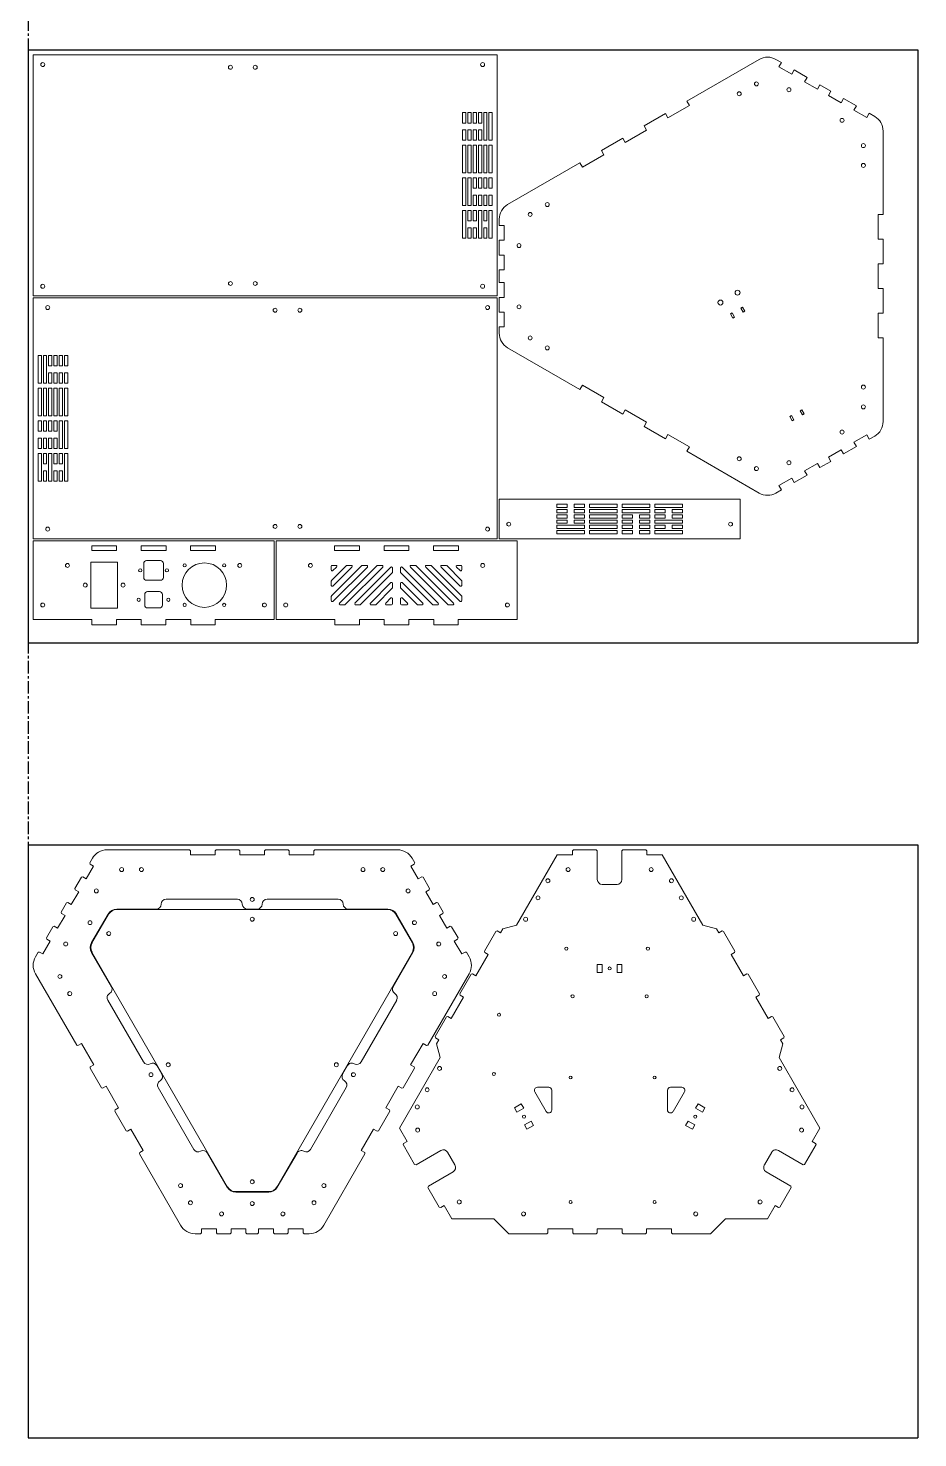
# Model space of a CAD drawing. Header units: millimetres. Extents: x -211 to 689, y -723 to 1485.
# Drawn here: x -211 to 689, y -723 to 703 of the extents above; entities that cross this region are included whole.
import ezdxf

# ---------------------------------------------------------------- set-up
doc = ezdxf.new("R2010")
doc.units = ezdxf.units.MM
doc.linetypes.add('CENTERX2', pattern=[20.32, 12.7, -2.54, 2.54, -2.54])

msp = doc.modelspace()

# ---------------------------------------------------------------- linework, layer by layer
at = {"color": 7, "linetype": 'CENTERX2'}
msp.add_line((-210.6, 1485.4), (-210.6, -528.1), dxfattribs=at)
at = {"color": 7, "linetype": 'Continuous'}
for p, q in [((-210.6, 681.2), (689.4, 681.2)), ((-210.6, 681.2), (-210.6, 81.2)), ((689.4, 681.2), (689.4, 81.2)), ((-210.6, 81.2), (689.4, 81.2)), ((-210.6, -123.1), (689.4, -123.1)), ((-210.6, -123.1), (-210.6, -723.1)), ((689.4, -123.1), (689.4, -723.1)), ((-210.6, -723.1), (689.4, -723.1))]:
    msp.add_line(p, q, dxfattribs=at)
at = {"color": 7, "linetype": 'Continuous', "lineweight": 15}
for p, q in [((263.9, 676.2), (-205.6, 676.2)), ((-205.6, 432.4), (-205.6, 676.2)), ((263.9, 432.4), (263.9, 676.2)), ((528.9, 671.6), (455.8, 629.4)), ((551.4, 668.5), (545.9, 671.6)), ((548.9, 664.1), (551.4, 668.5)), ((561.9, 656.6), (548.9, 664.1)), ((564.4, 661), (561.9, 656.6)), ((577.4, 653.5), (564.4, 661)), ((574.9, 649.1), (577.4, 653.5)), ((587.9, 641.6), (574.9, 649.1)), ((590.4, 646), (587.9, 641.6)), ((590.4, 646), (601.4, 639.6)), ((455.8, 629.4), (458.3, 625.1)), ((601.4, 639.6), (598.9, 635.3)), ((598.9, 635.3), (611.8, 627.8)), ((611.8, 627.8), (614.3, 632.1)), ((614.3, 632.1), (627.3, 624.6)), ((232.2, 617.8), (228.9, 617.8)), ((228.9, 617.8), (228.9, 607.3)), ((232.2, 607.3), (232.2, 617.8)), ((237.5, 617.8), (234.2, 617.8)), ((234.2, 617.8), (234.2, 607.3)), ((237.5, 607.3), (237.5, 617.8)), ((242.9, 617.8), (239.5, 617.8)), ((239.5, 617.8), (239.5, 607.3)), ((242.9, 607.3), (242.9, 617.8)), ((248.2, 617.8), (244.9, 617.8)), ((244.9, 617.8), (244.9, 607.3)), ((248.2, 607.3), (248.2, 617.8)), ((253.5, 617.8), (250.2, 617.8)), ((250.2, 617.8), (250.2, 589.8)), ((253.5, 589.8), (253.5, 617.8)), ((258.9, 617.8), (255.5, 617.8)), ((255.5, 617.8), (255.5, 589.8)), ((258.9, 589.8), (258.9, 617.8)), ((434.1, 616.9), (412.5, 604.4)), ((436.6, 612.6), (434.1, 616.9)), ((458.3, 625.1), (436.6, 612.6)), ((627.3, 624.6), (624.8, 620.3)), ((624.8, 620.3), (637.8, 612.8)), ((637.8, 612.8), (640.3, 617.1)), ((640.3, 617.1), (645.8, 614)), ((228.9, 607.3), (232.2, 607.3)), ((232.2, 600.3), (228.9, 600.3)), ((228.9, 600.3), (228.9, 589.8)), ((232.2, 589.8), (232.2, 600.3)), ((234.2, 607.3), (237.5, 607.3)), ((237.5, 600.3), (234.2, 600.3)), ((234.2, 600.3), (234.2, 589.8)), ((237.5, 589.8), (237.5, 600.3)), ((239.5, 607.3), (242.9, 607.3)), ((242.9, 600.3), (239.5, 600.3)), ((239.5, 600.3), (239.5, 589.8)), ((242.9, 589.8), (242.9, 600.3)), ((244.9, 607.3), (248.2, 607.3)), ((248.2, 600.3), (244.9, 600.3)), ((244.9, 600.3), (244.9, 589.8)), ((248.2, 589.8), (248.2, 600.3)), ((393.3, 587.6), (415, 600.1)), ((412.5, 604.4), (415, 600.1)), ((654.3, 599.2), (654.3, 514.8)), ((228.9, 589.8), (232.2, 589.8)), ((234.2, 589.8), (237.5, 589.8)), ((239.5, 589.8), (242.9, 589.8)), ((244.9, 589.8), (248.2, 589.8)), ((250.2, 589.8), (253.5, 589.8)), ((255.5, 589.8), (258.9, 589.8)), ((369.2, 579.4), (390.8, 591.9)), ((390.8, 591.9), (393.3, 587.6)), ((232.2, 584.8), (228.9, 584.8)), ((228.9, 584.8), (228.9, 556.8)), ((232.2, 556.8), (232.2, 584.8)), ((237.5, 584.8), (234.2, 584.8)), ((234.2, 584.8), (234.2, 556.8)), ((237.5, 556.8), (237.5, 584.8)), ((242.9, 584.8), (239.5, 584.8)), ((239.5, 584.8), (239.5, 556.8)), ((242.9, 556.8), (242.9, 584.8)), ((248.2, 584.8), (244.9, 584.8)), ((244.9, 584.8), (244.9, 556.8)), ((248.2, 556.8), (248.2, 584.8)), ((253.5, 584.8), (250.2, 584.8)), ((250.2, 584.8), (250.2, 556.8)), ((253.5, 556.8), (253.5, 584.8)), ((258.9, 584.8), (255.5, 584.8)), ((255.5, 584.8), (255.5, 556.8)), ((258.9, 556.8), (258.9, 584.8)), ((350, 562.6), (371.7, 575.1)), ((371.7, 575.1), (369.2, 579.4)), ((228.9, 556.8), (232.2, 556.8)), ((234.2, 556.8), (237.5, 556.8)), ((239.5, 556.8), (242.9, 556.8)), ((244.9, 556.8), (248.2, 556.8)), ((250.2, 556.8), (253.5, 556.8)), ((255.5, 556.8), (258.9, 556.8)), ((274.4, 524.7), (347.5, 566.9)), ((347.5, 566.9), (350, 562.6)), ((232.2, 551.8), (228.9, 551.8)), ((228.9, 551.8), (228.9, 523.8)), ((232.2, 523.8), (232.2, 551.8)), ((237.5, 551.8), (234.2, 551.8)), ((234.2, 551.8), (234.2, 523.8)), ((237.5, 523.8), (237.5, 551.8)), ((242.9, 551.8), (239.5, 551.8)), ((239.5, 551.8), (239.5, 541.3)), ((242.9, 541.3), (242.9, 551.8)), ((248.2, 551.8), (244.9, 551.8)), ((244.9, 551.8), (244.9, 541.3)), ((248.2, 541.3), (248.2, 551.8)), ((253.5, 551.8), (250.2, 551.8)), ((250.2, 551.8), (250.2, 541.3)), ((253.5, 541.3), (253.5, 551.8)), ((258.9, 551.8), (255.5, 551.8)), ((255.5, 551.8), (255.5, 541.3)), ((258.9, 541.3), (258.9, 551.8)), ((239.5, 541.3), (242.9, 541.3)), ((242.9, 534.3), (239.5, 534.3)), ((239.5, 534.3), (239.5, 523.8)), ((242.9, 523.8), (242.9, 534.3)), ((244.9, 541.3), (248.2, 541.3)), ((248.2, 534.3), (244.9, 534.3)), ((244.9, 534.3), (244.9, 523.8)), ((248.2, 523.8), (248.2, 534.3)), ((250.2, 541.3), (253.5, 541.3)), ((253.5, 534.3), (250.2, 534.3)), ((250.2, 534.3), (250.2, 523.8)), ((253.5, 523.8), (253.5, 534.3)), ((255.5, 541.3), (258.9, 541.3)), ((258.9, 534.3), (255.5, 534.3)), ((255.5, 534.3), (255.5, 523.8)), ((258.9, 523.8), (258.9, 534.3)), ((228.9, 523.8), (232.2, 523.8)), ((232.2, 518.8), (228.9, 518.8)), ((228.9, 518.8), (228.9, 490.8)), ((232.2, 490.8), (232.2, 518.8)), ((234.2, 523.8), (237.5, 523.8)), ((237.5, 518.8), (234.2, 518.8)), ((234.2, 518.8), (234.2, 508.3)), ((237.5, 508.3), (237.5, 518.8)), ((239.5, 523.8), (242.9, 523.8)), ((242.9, 518.8), (239.5, 518.8)), ((239.5, 518.8), (239.5, 508.3)), ((242.9, 508.3), (242.9, 518.8)), ((244.9, 523.8), (248.2, 523.8)), ((248.2, 518.8), (244.9, 518.8)), ((244.9, 518.8), (244.9, 490.8)), ((248.2, 490.8), (248.2, 518.8)), ((250.2, 523.8), (253.5, 523.8)), ((253.5, 518.8), (250.2, 518.8)), ((250.2, 518.8), (250.2, 508.3)), ((253.5, 508.3), (253.5, 518.8)), ((255.5, 523.8), (258.9, 523.8)), ((258.9, 518.8), (255.5, 518.8)), ((255.5, 518.8), (255.5, 490.8)), ((258.9, 490.8), (258.9, 518.8)), ((654.3, 514.8), (649.3, 514.8)), ((649.3, 514.8), (649.3, 489.8)), ((234.2, 508.3), (237.5, 508.3)), ((237.5, 501.3), (234.2, 501.3)), ((234.2, 501.3), (234.2, 490.8)), ((237.5, 490.8), (237.5, 501.3)), ((239.5, 508.3), (242.9, 508.3)), ((242.9, 501.3), (239.5, 501.3)), ((239.5, 501.3), (239.5, 490.8)), ((242.9, 490.8), (242.9, 501.3)), ((250.2, 508.3), (253.5, 508.3)), ((253.5, 501.3), (250.2, 501.3)), ((250.2, 501.3), (250.2, 490.8)), ((253.5, 490.8), (253.5, 501.3)), ((265.9, 503.6), (265.9, 510)), ((270.9, 503.6), (265.9, 503.6)), ((270.9, 488.6), (270.9, 503.6)), ((228.9, 490.8), (232.2, 490.8)), ((234.2, 490.8), (237.5, 490.8)), ((239.5, 490.8), (242.9, 490.8)), ((244.9, 490.8), (248.2, 490.8)), ((250.2, 490.8), (253.5, 490.8)), ((255.5, 490.8), (258.9, 490.8)), ((265.9, 488.6), (270.9, 488.6)), ((265.9, 473.6), (265.9, 488.6)), ((649.3, 489.8), (654.3, 489.8)), ((654.3, 489.8), (654.3, 464.8)), ((270.9, 473.6), (265.9, 473.6)), ((270.9, 458.6), (270.9, 473.6)), ((265.9, 445.9), (265.9, 458.6)), ((265.9, 458.6), (270.9, 458.6)), ((654.3, 464.8), (649.3, 464.8)), ((649.3, 464.8), (649.3, 439.8)), ((265.9, 445.9), (270.9, 445.9)), ((270.9, 445.9), (270.9, 430.9)), ((263.9, 432.4), (-205.6, 432.4)), ((-205.6, 186.6), (-205.6, 430.4)), ((-205.6, 430.4), (263.9, 430.4)), ((263.9, 430.4), (263.9, 186.6)), ((265.9, 430.9), (265.9, 415.9)), ((270.9, 430.9), (265.9, 430.9)), ((654.3, 439.8), (649.3, 439.8)), ((654.3, 414.8), (654.3, 439.8)), ((265.9, 415.9), (270.9, 415.9)), ((270.9, 415.9), (270.9, 400.9)), ((501.5, 415.1), (499.8, 414.1)), ((499.8, 414.1), (502.3, 409.8)), ((504, 410.8), (501.5, 415.1)), ((511.9, 421.1), (510.2, 420.1)), ((510.2, 420.1), (512.7, 415.8)), ((514.4, 416.8), (511.9, 421.1)), ((512.7, 415.8), (514.4, 416.8)), ((649.3, 414.8), (654.3, 414.8)), ((649.3, 389.8), (649.3, 414.8)), ((270.9, 400.9), (265.9, 400.9)), ((265.9, 400.9), (265.9, 394.6)), ((502.3, 409.8), (504, 410.8)), ((654.3, 389.8), (649.3, 389.8)), ((654.3, 305.3), (654.3, 389.8)), ((-200.6, 372), (-200.6, 344)), ((-197.3, 372), (-200.6, 372)), ((-197.3, 344), (-197.3, 372)), ((-195.3, 372), (-195.3, 344)), ((-192, 372), (-195.3, 372)), ((-192, 344), (-192, 372)), ((-190, 372), (-190, 361.5)), ((-186.6, 372), (-190, 372)), ((-186.6, 361.5), (-186.6, 372)), ((-184.6, 372), (-184.6, 361.5)), ((-181.3, 372), (-184.6, 372)), ((-181.3, 361.5), (-181.3, 372)), ((-179.3, 372), (-179.3, 361.5)), ((-176, 372), (-179.3, 372)), ((-176, 361.5), (-176, 372)), ((-170.6, 372), (-174, 372)), ((-174, 372), (-174, 361.5)), ((-170.6, 361.5), (-170.6, 372)), ((274.4, 379.9), (347.5, 337.6)), ((-190, 361.5), (-186.6, 361.5)), ((-184.6, 361.5), (-181.3, 361.5)), ((-179.3, 361.5), (-176, 361.5)), ((-174, 361.5), (-170.6, 361.5)), ((-200.6, 344), (-197.3, 344)), ((-195.3, 344), (-192, 344)), ((-190, 354.5), (-190, 344)), ((-186.6, 354.5), (-190, 354.5)), ((-190, 344), (-186.6, 344)), ((-186.6, 344), (-186.6, 354.5)), ((-184.6, 354.5), (-184.6, 344)), ((-181.3, 354.5), (-184.6, 354.5)), ((-184.6, 344), (-181.3, 344)), ((-181.3, 344), (-181.3, 354.5)), ((-179.3, 354.5), (-179.3, 344)), ((-176, 354.5), (-179.3, 354.5)), ((-179.3, 344), (-176, 344)), ((-176, 344), (-176, 354.5)), ((-170.6, 354.5), (-174, 354.5)), ((-174, 354.5), (-174, 344)), ((-174, 344), (-170.6, 344)), ((-170.6, 344), (-170.6, 354.5)), ((-200.6, 339), (-200.6, 311)), ((-197.3, 339), (-200.6, 339)), ((-197.3, 311), (-197.3, 339)), ((-195.3, 339), (-195.3, 311)), ((-192, 339), (-195.3, 339)), ((-192, 311), (-192, 339)), ((-190, 339), (-190, 311)), ((-186.6, 339), (-190, 339)), ((-186.6, 311), (-186.6, 339)), ((-184.6, 339), (-184.6, 311)), ((-181.3, 339), (-184.6, 339)), ((-181.3, 311), (-181.3, 339)), ((-179.3, 339), (-179.3, 311)), ((-176, 339), (-179.3, 339)), ((-176, 311), (-176, 339)), ((-170.6, 339), (-174, 339)), ((-174, 339), (-174, 311)), ((-170.6, 311), (-170.6, 339)), ((347.5, 337.6), (350, 342)), ((350, 342), (371.7, 329.5)), ((371.7, 329.5), (369.2, 325.1)), ((369.2, 325.1), (390.8, 312.6)), ((390.8, 312.6), (393.3, 317)), ((393.3, 317), (415, 304.5)), ((571.9, 317.2), (570.2, 316.2)), ((570.2, 316.2), (572.7, 311.9)), ((574.4, 312.9), (571.9, 317.2)), ((-200.6, 311), (-197.3, 311)), ((-200.6, 306), (-200.6, 295.5)), ((-197.3, 306), (-200.6, 306)), ((-197.3, 295.5), (-197.3, 306)), ((-195.3, 311), (-192, 311)), ((-195.3, 306), (-195.3, 295.5)), ((-192, 306), (-195.3, 306)), ((-192, 295.5), (-192, 306)), ((-190, 311), (-186.6, 311)), ((-190, 306), (-190, 295.5)), ((-186.6, 306), (-190, 306)), ((-186.6, 295.5), (-186.6, 306)), ((-184.6, 311), (-181.3, 311)), ((-184.6, 306), (-184.6, 295.5)), ((-181.3, 306), (-184.6, 306)), ((-181.3, 295.5), (-181.3, 306)), ((-179.3, 311), (-176, 311)), ((-179.3, 306), (-179.3, 278)), ((-176, 306), (-179.3, 306)), ((-176, 278), (-176, 306)), ((-174, 311), (-170.6, 311)), ((-170.6, 306), (-174, 306)), ((-174, 306), (-174, 278)), ((-170.6, 278), (-170.6, 306)), ((412.5, 300.1), (415, 304.5)), ((434.1, 287.6), (412.5, 300.1)), ((561.5, 311.2), (559.8, 310.2)), ((559.8, 310.2), (562.3, 305.9)), ((564, 306.9), (561.5, 311.2)), ((562.3, 305.9), (564, 306.9)), ((572.7, 311.9), (574.4, 312.9)), ((-200.6, 295.5), (-197.3, 295.5)), ((-197.3, 288.5), (-200.6, 288.5)), ((-200.6, 288.5), (-200.6, 278)), ((-197.3, 278), (-197.3, 288.5)), ((-195.3, 295.5), (-192, 295.5)), ((-195.3, 288.5), (-195.3, 278)), ((-192, 288.5), (-195.3, 288.5)), ((-192, 278), (-192, 288.5)), ((-190, 295.5), (-186.6, 295.5)), ((-190, 288.5), (-190, 278)), ((-186.6, 288.5), (-190, 288.5)), ((-186.6, 278), (-186.6, 288.5)), ((-184.6, 295.5), (-181.3, 295.5)), ((-184.6, 288.5), (-184.6, 278)), ((-181.3, 288.5), (-184.6, 288.5)), ((-181.3, 278), (-181.3, 288.5)), ((436.6, 292), (434.1, 287.6)), ((458.3, 279.5), (436.6, 292)), ((624.8, 284.2), (637.8, 291.7)), ((637.8, 291.7), (640.3, 287.4)), ((640.3, 287.4), (645.8, 290.6)), ((-200.6, 278), (-197.3, 278)), ((-200.6, 273), (-200.6, 245)), ((-197.3, 273), (-200.6, 273)), ((-197.3, 245), (-197.3, 273)), ((-195.3, 278), (-192, 278)), ((-195.3, 273), (-195.3, 262.5)), ((-192, 273), (-195.3, 273)), ((-192, 262.5), (-192, 273)), ((-190, 278), (-186.6, 278)), ((-190, 273), (-190, 245)), ((-186.6, 273), (-190, 273)), ((-186.6, 245), (-186.6, 273)), ((-184.6, 278), (-181.3, 278)), ((-184.6, 273), (-184.6, 262.5)), ((-181.3, 273), (-184.6, 273)), ((-181.3, 262.5), (-181.3, 273)), ((-179.3, 278), (-176, 278)), ((-179.3, 273), (-179.3, 262.5)), ((-176, 273), (-179.3, 273)), ((-176, 262.5), (-176, 273)), ((-174, 278), (-170.6, 278)), ((-170.6, 273), (-174, 273)), ((-174, 273), (-174, 245)), ((-170.6, 245), (-170.6, 273)), ((455.8, 275.1), (458.3, 279.5)), ((528.9, 232.9), (455.8, 275.1)), ((598.9, 269.2), (611.8, 276.7)), ((611.8, 276.7), (614.3, 272.4)), ((614.3, 272.4), (627.3, 279.9)), ((627.3, 279.9), (624.8, 284.2)), ((-195.3, 262.5), (-192, 262.5)), ((-184.6, 262.5), (-181.3, 262.5)), ((-179.3, 262.5), (-176, 262.5)), ((587.9, 262.9), (574.9, 255.4)), ((590.4, 258.6), (587.9, 262.9)), ((590.4, 258.6), (601.4, 264.9)), ((601.4, 264.9), (598.9, 269.2)), ((-200.6, 245), (-197.3, 245)), ((-195.3, 255.5), (-195.3, 245)), ((-192, 255.5), (-195.3, 255.5)), ((-195.3, 245), (-192, 245)), ((-192, 245), (-192, 255.5)), ((-190, 245), (-186.6, 245)), ((-184.6, 255.5), (-184.6, 245)), ((-181.3, 255.5), (-184.6, 255.5)), ((-184.6, 245), (-181.3, 245)), ((-181.3, 245), (-181.3, 255.5)), ((-179.3, 255.5), (-179.3, 245)), ((-176, 255.5), (-179.3, 255.5)), ((-179.3, 245), (-176, 245)), ((-176, 245), (-176, 255.5)), ((-174, 245), (-170.6, 245)), ((561.9, 247.9), (548.9, 240.4)), ((564.4, 243.6), (561.9, 247.9)), ((577.4, 251.1), (564.4, 243.6)), ((574.9, 255.4), (577.4, 251.1)), ((551.4, 236.1), (545.9, 232.9)), ((548.9, 240.4), (551.4, 236.1)), ((265.9, 226.6), (509.6, 226.6)), ((265.9, 186.6), (265.9, 226.6)), ((324.2, 221.6), (334.7, 221.6)), ((324.2, 218.3), (324.2, 221.6)), ((334.7, 218.3), (324.2, 218.3)), ((324.2, 216.3), (334.7, 216.3)), ((324.2, 213), (324.2, 216.3)), ((334.7, 221.6), (334.7, 218.3)), ((334.7, 216.3), (334.7, 213)), ((341.7, 218.3), (341.7, 221.6)), ((341.7, 221.6), (352.2, 221.6)), ((352.2, 218.3), (341.7, 218.3)), ((341.7, 216.3), (352.2, 216.3)), ((341.7, 213), (341.7, 216.3)), ((352.2, 221.6), (352.2, 218.3)), ((352.2, 216.3), (352.2, 213)), ((357.2, 221.6), (385.2, 221.6)), ((357.2, 218.3), (357.2, 221.6)), ((385.2, 218.3), (357.2, 218.3)), ((357.2, 216.3), (385.2, 216.3)), ((357.2, 213), (357.2, 216.3)), ((385.2, 221.6), (385.2, 218.3)), ((385.2, 216.3), (385.2, 213)), ((390.2, 221.6), (418.2, 221.6)), ((390.2, 218.3), (390.2, 221.6)), ((418.2, 218.3), (390.2, 218.3)), ((390.2, 216.3), (418.2, 216.3)), ((390.2, 213), (390.2, 216.3)), ((418.2, 221.6), (418.2, 218.3)), ((418.2, 216.3), (418.2, 213)), ((423.2, 221.6), (451.2, 221.6)), ((423.2, 218.3), (423.2, 221.6)), ((451.2, 218.3), (423.2, 218.3)), ((423.2, 216.3), (433.7, 216.3)), ((423.2, 213), (423.2, 216.3)), ((433.7, 216.3), (433.7, 213)), ((440.7, 216.3), (451.2, 216.3)), ((440.7, 213), (440.7, 216.3)), ((451.2, 221.6), (451.2, 218.3)), ((451.2, 216.3), (451.2, 213)), ((509.6, 186.6), (509.6, 226.6)), ((334.7, 213), (324.2, 213)), ((324.2, 211), (334.7, 211)), ((324.2, 207.6), (324.2, 211)), ((334.7, 207.6), (324.2, 207.6)), ((324.2, 205.6), (334.7, 205.6)), ((324.2, 202.3), (324.2, 205.6)), ((334.7, 202.3), (324.2, 202.3)), ((324.2, 200.3), (352.2, 200.3)), ((324.2, 197), (324.2, 200.3)), ((334.7, 211), (334.7, 207.6)), ((334.7, 205.6), (334.7, 202.3)), ((352.2, 213), (341.7, 213)), ((341.7, 211), (352.2, 211)), ((341.7, 207.6), (341.7, 211)), ((352.2, 207.6), (341.7, 207.6)), ((341.7, 205.6), (352.2, 205.6)), ((341.7, 202.3), (341.7, 205.6)), ((352.2, 202.3), (341.7, 202.3)), ((352.2, 211), (352.2, 207.6)), ((352.2, 205.6), (352.2, 202.3)), ((352.2, 200.3), (352.2, 197)), ((385.2, 213), (357.2, 213)), ((357.2, 211), (385.2, 211)), ((357.2, 207.6), (357.2, 211)), ((385.2, 207.6), (357.2, 207.6)), ((357.2, 205.6), (385.2, 205.6)), ((357.2, 202.3), (357.2, 205.6)), ((385.2, 202.3), (357.2, 202.3)), ((357.2, 200.3), (385.2, 200.3)), ((357.2, 197), (357.2, 200.3)), ((385.2, 211), (385.2, 207.6)), ((385.2, 205.6), (385.2, 202.3)), ((385.2, 200.3), (385.2, 197)), ((418.2, 213), (390.2, 213)), ((390.2, 211), (400.7, 211)), ((390.2, 207.6), (390.2, 211)), ((400.7, 207.6), (390.2, 207.6)), ((390.2, 205.6), (400.7, 205.6)), ((390.2, 202.3), (390.2, 205.6)), ((400.7, 202.3), (390.2, 202.3)), ((390.2, 200.3), (400.7, 200.3)), ((390.2, 197), (390.2, 200.3)), ((400.7, 211), (400.7, 207.6)), ((400.7, 205.6), (400.7, 202.3)), ((400.7, 200.3), (400.7, 197)), ((407.7, 211), (418.2, 211)), ((407.7, 207.6), (407.7, 211)), ((418.2, 207.6), (407.7, 207.6)), ((407.7, 205.6), (418.2, 205.6)), ((407.7, 202.3), (407.7, 205.6)), ((418.2, 202.3), (407.7, 202.3)), ((407.7, 200.3), (418.2, 200.3)), ((407.7, 197), (407.7, 200.3)), ((418.2, 211), (418.2, 207.6)), ((418.2, 205.6), (418.2, 202.3)), ((418.2, 200.3), (418.2, 197)), ((433.7, 213), (423.2, 213)), ((423.2, 211), (433.7, 211)), ((423.2, 207.6), (423.2, 211)), ((433.7, 207.6), (423.2, 207.6)), ((423.2, 205.6), (451.2, 205.6)), ((423.2, 202.3), (423.2, 205.6)), ((451.2, 202.3), (423.2, 202.3)), ((423.2, 200.3), (433.7, 200.3)), ((423.2, 197), (423.2, 200.3)), ((433.7, 211), (433.7, 207.6)), ((433.7, 200.3), (433.7, 197)), ((451.2, 213), (440.7, 213)), ((440.7, 211), (451.2, 211)), ((440.7, 207.6), (440.7, 211)), ((451.2, 207.6), (440.7, 207.6)), ((440.7, 200.3), (451.2, 200.3)), ((440.7, 197), (440.7, 200.3)), ((451.2, 211), (451.2, 207.6)), ((451.2, 205.6), (451.2, 202.3)), ((451.2, 200.3), (451.2, 197)), ((-205.6, 186.6), (263.9, 186.6)), ((509.6, 186.6), (265.9, 186.6)), ((352.2, 197), (324.2, 197)), ((324.2, 195), (352.2, 195)), ((324.2, 191.6), (324.2, 195)), ((352.2, 191.6), (324.2, 191.6)), ((352.2, 195), (352.2, 191.6)), ((385.2, 197), (357.2, 197)), ((357.2, 195), (385.2, 195)), ((357.2, 191.6), (357.2, 195)), ((385.2, 191.6), (357.2, 191.6)), ((385.2, 195), (385.2, 191.6)), ((400.7, 197), (390.2, 197)), ((390.2, 195), (400.7, 195)), ((390.2, 191.6), (390.2, 195)), ((400.7, 191.6), (390.2, 191.6)), ((400.7, 195), (400.7, 191.6)), ((418.2, 197), (407.7, 197)), ((407.7, 191.6), (407.7, 195)), ((407.7, 195), (418.2, 195)), ((418.2, 191.6), (407.7, 191.6)), ((418.2, 195), (418.2, 191.6)), ((433.7, 197), (423.2, 197)), ((423.2, 195), (451.2, 195)), ((423.2, 191.6), (423.2, 195)), ((451.2, 191.6), (423.2, 191.6)), ((451.2, 197), (440.7, 197)), ((451.2, 195), (451.2, 191.6)), ((-205.6, 184.6), (-205.6, 104.9)), ((-205.6, 184.6), (38.1, 184.6)), ((-121.2, 179.6), (-146.4, 179.6)), ((-146.4, 179.6), (-146.4, 174.6)), ((-146.4, 174.6), (-121.2, 174.6)), ((-121.2, 174.6), (-121.2, 179.6)), ((-71.2, 179.6), (-96.4, 179.6)), ((-96.4, 179.6), (-96.4, 174.6)), ((-96.4, 174.6), (-71.2, 174.6)), ((-71.2, 174.6), (-71.2, 179.6)), ((-21.2, 179.6), (-46.4, 179.6)), ((-46.4, 179.6), (-46.4, 174.6)), ((-46.4, 174.6), (-21.2, 174.6)), ((-21.2, 174.6), (-21.2, 179.6)), ((38.1, 184.6), (38.1, 104.9)), ((40.1, 184.6), (40.1, 104.9)), ((283.9, 184.6), (40.1, 184.6)), ((124.6, 179.6), (99.4, 179.6)), ((99.4, 179.6), (99.4, 174.6)), ((99.4, 174.6), (124.6, 174.6)), ((124.6, 174.6), (124.6, 179.6)), ((174.6, 179.6), (149.4, 179.6)), ((149.4, 179.6), (149.4, 174.6)), ((149.4, 174.6), (174.6, 174.6)), ((174.6, 174.6), (174.6, 179.6)), ((224.6, 179.6), (199.4, 179.6)), ((199.4, 179.6), (199.4, 174.6)), ((199.4, 174.6), (224.6, 174.6)), ((224.6, 174.6), (224.6, 179.6)), ((283.9, 184.6), (283.9, 104.9)), ((-120.3, 163.1), (-147.3, 163.1)), ((-147.3, 163.1), (-147.3, 116.3)), ((-120.3, 116.3), (-120.3, 163.1)), ((-93.8, 161.6), (-93.8, 147.6)), ((-76.8, 164.6), (-90.8, 164.6)), ((-73.8, 147.6), (-73.8, 161.6)), ((96, 158.7), (96, 155.1)), ((111.3, 159.5), (96.3, 144.5)), ((126.8, 159.5), (96.3, 128.9)), ((100.7, 159.7), (97, 159.7)), ((97.7, 154.4), (101.4, 158)), ((97.7, 138.8), (116.9, 158)), ((97.7, 123.3), (132.5, 158)), ((142.4, 159.5), (104.4, 121.5)), ((110, 120), (148, 158)), ((116.2, 159.7), (112, 159.7)), ((156.3, 157.8), (119.9, 121.5)), ((131.8, 159.7), (127.5, 159.7)), ((147.3, 159.7), (143.1, 159.7)), ((158, 152.9), (158, 157.1)), ((166, 157.1), (166, 152.9)), ((204.1, 121.5), (167.7, 157.8)), ((176, 158), (214, 120)), ((180.9, 159.7), (176.7, 159.7)), ((219.6, 121.5), (181.6, 159.5)), ((191.5, 158), (226.3, 123.3)), ((196.5, 159.7), (192.2, 159.7)), ((227.7, 128.9), (197.2, 159.5)), ((207.1, 158), (226.3, 138.8)), ((212, 159.7), (207.8, 159.7)), ((227.7, 144.5), (212.8, 159.5)), ((222.7, 158), (226.3, 154.4)), ((227, 159.7), (223.4, 159.7)), ((228, 155.1), (228, 158.7)), ((-90.8, 144.6), (-76.8, 144.6)), ((96, 143.8), (96, 139.5)), ((125.6, 120), (157.7, 152.2)), ((166.3, 152.2), (198.4, 120)), ((228, 139.5), (228, 143.8)), ((-92.8, 130.1), (-92.8, 119.6)), ((-77.8, 133.1), (-89.8, 133.1)), ((-74.8, 119.6), (-74.8, 130.1)), ((156.3, 142.3), (135.5, 121.5)), ((140.9, 119.7), (157.7, 136.6)), ((158, 137.3), (158, 141.5)), ((166, 141.5), (166, 137.3)), ((166.3, 136.6), (182.9, 120)), ((188.5, 121.5), (167.7, 142.3)), ((-147.3, 116.3), (-120.3, 116.3)), ((-89.8, 116.6), (-77.8, 116.6)), ((96, 128.2), (96, 124)), ((105.1, 119.7), (109.3, 119.7)), ((120.7, 119.7), (124.9, 119.7)), ((136.2, 119.7), (140.9, 119.7)), ((156.3, 126.7), (151.1, 121.5)), ((151.8, 119.7), (157, 119.7)), ((158, 120.7), (158, 126)), ((166, 126), (166, 120.7)), ((167, 119.7), (172.3, 119.7)), ((173, 121.5), (167.7, 126.7)), ((183.6, 119.7), (187.8, 119.7)), ((199.1, 119.7), (203.4, 119.7)), ((214.7, 119.7), (218.9, 119.7)), ((228, 124), (228, 128.2)), ((-205.6, 104.9), (-146.2, 104.9)), ((-146.2, 104.9), (-146.2, 99.6)), ((-121.4, 104.9), (-96.2, 104.9)), ((-121.4, 99.6), (-121.4, 104.9)), ((-96.2, 104.9), (-96.2, 99.6)), ((-46.2, 104.9), (-71.4, 104.9)), ((-71.4, 104.9), (-71.4, 99.6)), ((-46.2, 99.6), (-46.2, 104.9)), ((38.1, 104.9), (-21.4, 104.9)), ((-21.4, 104.9), (-21.4, 99.6)), ((40.1, 104.9), (99.6, 104.9)), ((99.6, 104.9), (99.6, 99.6)), ((124.4, 104.9), (149.6, 104.9)), ((124.4, 99.6), (124.4, 104.9)), ((149.6, 104.9), (149.6, 99.6)), ((199.6, 104.9), (174.4, 104.9)), ((174.4, 104.9), (174.4, 99.6)), ((199.6, 99.6), (199.6, 104.9)), ((283.9, 104.9), (224.4, 104.9)), ((224.4, 104.9), (224.4, 99.6)), ((-146.2, 99.6), (-121.4, 99.6)), ((-71.4, 99.6), (-96.2, 99.6)), ((-21.4, 99.6), (-46.2, 99.6)), ((99.6, 99.6), (124.4, 99.6)), ((174.4, 99.6), (149.6, 99.6)), ((224.4, 99.6), (199.6, 99.6)), ((-131, -128.1), (-47.5, -128.1)), ((-46.5, -129.1), (-47.5, -128.1)), ((-20.5, -128.1), (-21.5, -129.1)), ((-20.5, -128.1), (2.5, -128.1)), ((3.5, -129.1), (2.5, -128.1)), ((29.5, -128.1), (28.5, -129.1)), ((52.5, -128.1), (29.5, -128.1)), ((53.5, -129.1), (52.5, -128.1)), ((79.5, -128.1), (78.5, -129.1)), ((163, -128.1), (79.5, -128.1)), ((341.1, -128.1), (340.1, -129.1)), ((341.1, -128.1), (364.1, -128.1)), ((365.1, -129.1), (364.1, -128.1)), ((391.1, -128.1), (390.1, -129.1)), ((414.1, -128.1), (391.1, -128.1)), ((415.1, -129.1), (414.1, -128.1)), ((-148.3, -141.2), (-145.7, -136.6)), ((-148.3, -141.2), (-148, -142.5)), ((-144.5, -144.5), (-148, -142.5)), ((-46.5, -129.1), (-46.5, -133.1)), ((-46.5, -133.1), (-21.5, -133.1)), ((-21.5, -133.1), (-21.5, -129.1)), ((3.5, -129.1), (3.5, -133.1)), ((3.5, -133.1), (28.5, -133.1)), ((28.5, -129.1), (28.5, -133.1)), ((53.5, -133.1), (53.5, -129.1)), ((78.5, -133.1), (53.5, -133.1)), ((78.5, -129.1), (78.5, -133.1)), ((176.5, -144.5), (180, -142.5)), ((180.4, -141.2), (177.7, -136.6)), ((180, -142.5), (180.4, -141.2)), ((283.3, -204.5), (324.5, -133.1)), ((324.5, -133.1), (340.1, -133.1)), ((340.1, -133.1), (340.1, -129.1)), ((365.1, -129.1), (365.1, -158.1)), ((390.1, -129.1), (390.1, -158.1)), ((415.1, -133.1), (415.1, -129.1)), ((430.7, -133.1), (415.1, -133.1)), ((471.9, -204.5), (430.7, -133.1)), ((-163.3, -167.2), (-156.8, -155.9)), ((-155.5, -155.5), (-156.8, -155.9)), ((-155.5, -155.5), (-152, -157.5)), ((-152, -157.5), (-144.5, -144.5)), ((184, -157.5), (176.5, -144.5)), ((187.5, -155.5), (184, -157.5)), ((188.9, -155.9), (187.5, -155.5)), ((195.4, -167.2), (188.9, -155.9)), ((-167, -183.5), (-159.5, -170.5)), ((-163.3, -167.2), (-163, -168.5)), ((-159.5, -170.5), (-163, -168.5)), ((191.5, -170.5), (195, -168.5)), ((199, -183.5), (191.5, -170.5)), ((195, -168.5), (195.4, -167.2)), ((370.1, -163.1), (385.1, -163.1)), ((-177.2, -191.1), (-171.8, -181.9)), ((-170.5, -181.5), (-171.8, -181.9)), ((-170.5, -181.5), (-167, -183.5)), ((-71.1, -178.1), (1, -178.1)), ((103.1, -178.1), (31, -178.1)), ((202.5, -181.5), (199, -183.5)), ((203.9, -181.9), (202.5, -181.5)), ((209.2, -191.1), (203.9, -181.9)), ((-173.4, -194.5), (-180.9, -207.5)), ((-177.2, -191.1), (-176.8, -192.5)), ((-176.8, -192.5), (-173.4, -194.5)), ((-129.8, -193.1), (-146.5, -222)), ((-146.1, -222.2), (-129.4, -193.3)), ((-81.1, -188.1), (-121.1, -188.1)), ((153.2, -188.6), (-121.1, -188.6)), ((21, -188.1), (11, -188.1)), ((113.1, -188.1), (153.2, -188.1)), ((178.1, -222.2), (161.4, -193.3)), ((161.8, -193.1), (178.5, -222)), ((208.8, -192.5), (205.4, -194.5)), ((205.4, -194.5), (212.9, -207.5)), ((208.8, -192.5), (209.2, -191.1)), ((-185.7, -205.9), (-192.2, -217.1)), ((-184.3, -205.5), (-185.7, -205.9)), ((-180.9, -207.5), (-184.3, -205.5)), ((212.9, -207.5), (216.3, -205.5)), ((217.7, -205.9), (216.3, -205.5)), ((217.7, -205.9), (224.2, -217.1)), ((251, -230.5), (262.5, -210.6)), ((263.8, -210.2), (262.5, -210.6)), ((263.8, -210.2), (267.3, -212.2)), ((267.3, -212.2), (269.6, -208.2)), ((283.3, -204.5), (269.6, -208.2)), ((485.6, -208.2), (471.9, -204.5)), ((485.6, -208.2), (487.9, -212.2)), ((487.9, -212.2), (491.4, -210.2)), ((492.7, -210.6), (491.4, -210.2)), ((492.7, -210.6), (504.2, -230.5)), ((-188.4, -220.5), (-195.9, -233.5)), ((-192.2, -217.1), (-191.8, -218.5)), ((-191.8, -218.5), (-188.4, -220.5)), ((223.8, -218.5), (220.4, -220.5)), ((220.4, -220.5), (227.9, -233.5)), ((223.8, -218.5), (224.2, -217.1)), ((-200.7, -231.8), (-203.4, -236.5)), ((-199.3, -231.5), (-200.7, -231.8)), ((-195.9, -233.5), (-199.3, -231.5)), ((-126.5, -266.6), (-146.5, -232)), ((-146.1, -231.7), (-8.9, -469.3)), ((178.1, -231.7), (40.9, -469.3)), ((158.5, -266.6), (178.5, -232)), ((227.9, -233.5), (231.3, -231.5)), ((232.7, -231.8), (231.3, -231.5)), ((232.7, -231.8), (235.4, -236.5)), ((242.3, -255.5), (254.8, -233.9)), ((251, -230.5), (251.3, -231.9)), ((254.8, -233.9), (251.3, -231.9)), ((503.9, -231.9), (500.4, -233.9)), ((500.4, -233.9), (512.9, -255.5)), ((503.9, -231.9), (504.2, -230.5)), ((-203.4, -253.5), (-161.6, -325.7)), ((235.4, -253.5), (193.6, -325.7)), ((226, -273.8), (237.5, -253.9)), ((238.8, -253.5), (237.5, -253.9)), ((238.8, -253.5), (242.3, -255.5)), ((370.1, -244.1), (365.1, -244.1)), ((365.1, -244.1), (365.1, -252.1)), ((365.1, -252.1), (370.1, -252.1)), ((370.1, -252.1), (370.1, -244.1)), ((390.1, -244.1), (385.1, -244.1)), ((385.1, -244.1), (385.1, -252.1)), ((385.1, -252.1), (390.1, -252.1)), ((390.1, -252.1), (390.1, -244.1)), ((512.9, -255.5), (516.4, -253.5)), ((517.7, -253.9), (516.4, -253.5)), ((517.7, -253.9), (529.2, -273.8)), ((-130.1, -280.3), (-94.1, -342.7)), ((162.2, -280.3), (126.1, -342.7)), ((217.3, -298.8), (229.8, -277.2)), ((226, -273.8), (226.3, -275.2)), ((229.8, -277.2), (226.3, -275.2)), ((528.9, -275.2), (525.4, -277.2)), ((525.4, -277.2), (537.9, -298.8)), ((528.9, -275.2), (529.2, -273.8)), ((201, -317.1), (212.5, -297.2)), ((213.8, -296.8), (212.5, -297.2)), ((213.8, -296.8), (217.3, -298.8)), ((537.9, -298.8), (541.4, -296.8)), ((542.7, -297.2), (541.4, -296.8)), ((542.7, -297.2), (554.2, -317.1)), ((-161.6, -325.7), (-160.3, -326.1)), ((-160.3, -326.1), (-156.8, -324.1)), ((-156.8, -324.1), (-144.3, -345.8)), ((188.8, -324.1), (176.3, -345.8)), ((192.3, -326.1), (188.8, -324.1)), ((192.3, -326.1), (193.6, -325.7)), ((201, -317.1), (201.3, -318.5)), ((204.8, -320.5), (201.3, -318.5)), ((202.5, -324.5), (204.8, -320.5)), ((202.5, -324.5), (206.1, -338.1)), ((549.1, -338.1), (552.7, -324.5)), ((553.9, -318.5), (550.4, -320.5)), ((550.4, -320.5), (552.7, -324.5)), ((553.9, -318.5), (554.2, -317.1)), ((164.9, -409.6), (206.1, -338.1)), ((590.3, -409.6), (549.1, -338.1)), ((-147.8, -347.8), (-148.1, -349.1)), ((-148.1, -349.1), (-136.6, -369)), ((-144.3, -345.8), (-147.8, -347.8)), ((-75.4, -355.1), (-80.4, -346.4)), ((107.4, -355.1), (112.4, -346.4)), ((180.1, -349.1), (168.6, -369)), ((176.3, -345.8), (179.8, -347.8)), ((180.1, -349.1), (179.8, -347.8)), ((-136.6, -369), (-135.3, -369.4)), ((-135.3, -369.4), (-131.8, -367.4)), ((-131.8, -367.4), (-119.3, -389.1)), ((-43, -431.2), (-79.1, -368.7)), ((75, -431.2), (111.1, -368.7)), ((163.8, -367.4), (151.3, -389.1)), ((167.3, -369.4), (163.8, -367.4)), ((167.3, -369.4), (168.6, -369)), ((316, -368.4), (304.5, -368.4)), ((450.7, -368.4), (439.1, -368.4)), ((301.9, -372.9), (313.4, -392.9)), ((319, -391.4), (319, -371.4)), ((436.1, -371.4), (436.1, -391.4)), ((441.7, -392.9), (453.3, -372.9)), ((-122.8, -391.1), (-123.1, -392.4)), ((-111.6, -412.3), (-123.1, -392.4)), ((-122.8, -391.1), (-119.3, -389.1)), ((143.6, -412.3), (155.1, -392.4)), ((154.8, -391.1), (151.3, -389.1)), ((155.1, -392.4), (154.8, -391.1)), ((288.2, -385.2), (281.3, -389.2)), ((281.3, -389.2), (283.8, -393.6)), ((283.8, -393.6), (290.7, -389.6)), ((290.7, -389.6), (288.2, -385.2)), ((467, -385.2), (464.5, -389.6)), ((464.5, -389.6), (471.4, -393.6)), ((473.9, -389.2), (467, -385.2)), ((471.4, -393.6), (473.9, -389.2)), ((-111.6, -412.3), (-110.3, -412.7)), ((-106.8, -410.7), (-110.3, -412.7)), ((-94.3, -432.4), (-106.8, -410.7)), ((126.3, -432.4), (138.8, -410.7)), ((138.8, -410.7), (142.3, -412.7)), ((142.3, -412.7), (143.6, -412.3)), ((164.9, -409.6), (172.6, -423.1)), ((298.2, -402.5), (291.3, -406.5)), ((291.3, -406.5), (293.8, -410.9)), ((293.8, -410.9), (300.7, -406.9)), ((300.7, -406.9), (298.2, -402.5)), ((457, -402.5), (454.5, -406.9)), ((454.5, -406.9), (461.4, -410.9)), ((463.9, -406.5), (457, -402.5)), ((461.4, -410.9), (463.9, -406.5)), ((590.3, -409.6), (582.5, -423.1)), ((169.2, -425.1), (168.8, -426.4)), ((168.8, -426.4), (180.3, -446.4)), ((172.6, -423.1), (169.2, -425.1)), ((586.4, -426.4), (574.9, -446.4)), ((582.5, -423.1), (586, -425.1)), ((586.4, -426.4), (586, -425.1)), ((-97.8, -434.4), (-98.1, -435.7)), ((-56.4, -508), (-98.1, -435.7)), ((-97.8, -434.4), (-94.3, -432.4)), ((-29.4, -434.9), (-9.3, -469.5)), ((61.4, -434.9), (41.4, -469.5)), ((88.4, -508), (130.1, -435.7)), ((129.8, -434.4), (126.3, -432.4)), ((130.1, -435.7), (129.8, -434.4)), ((181.7, -446.7), (206.8, -432.2)), ((213.6, -434.1), (221.1, -447)), ((534.1, -447), (541.6, -434.1)), ((573.5, -446.7), (548.4, -432.2)), ((180.3, -446.4), (181.7, -446.7)), ((194.2, -468.4), (219.3, -453.9)), ((561, -468.4), (535.9, -453.9)), ((573.5, -446.7), (574.9, -446.4)), ((194.2, -468.4), (193.8, -469.7)), ((205.3, -489.7), (193.8, -469.7)), ((549.9, -489.7), (561.4, -469.7)), ((561.4, -469.7), (561, -468.4)), ((-0.7, -474), (32.7, -474)), ((-0.7, -474.5), (32.7, -474.5)), ((205.3, -489.7), (206.7, -490)), ((210.1, -488), (206.7, -490)), ((217.9, -501.5), (210.1, -488)), ((537.3, -501.5), (545, -488)), ((545, -488), (548.5, -490)), ((548.5, -490), (549.9, -489.7)), ((-35.3, -511.5), (-35.3, -515.5)), ((-20.3, -511.5), (-35.3, -511.5)), ((-20.3, -515.5), (-20.3, -511.5)), ((-5.3, -511.5), (-5.3, -515.5)), ((9.7, -511.5), (-5.3, -511.5)), ((9.7, -515.5), (9.7, -511.5)), ((22.4, -515.5), (22.4, -511.5)), ((22.4, -511.5), (37.4, -511.5)), ((37.4, -511.5), (37.4, -515.5)), ((52.4, -511.5), (67.4, -511.5)), ((52.4, -515.5), (52.4, -511.5)), ((67.4, -511.5), (67.4, -515.5)), ((217.9, -501.5), (260.5, -501.5)), ((260.5, -501.5), (275.5, -516.5)), ((340.2, -511.5), (315, -511.5)), ((315, -511.5), (315, -515.5)), ((340.2, -515.5), (340.2, -511.5)), ((390.2, -511.5), (365, -511.5)), ((365, -511.5), (365, -515.5)), ((390.2, -515.5), (390.2, -511.5)), ((440.2, -511.5), (415, -511.5)), ((415, -511.5), (415, -515.5)), ((440.2, -515.5), (440.2, -511.5)), ((479.7, -516.5), (494.7, -501.5)), ((494.7, -501.5), (537.3, -501.5)), ((-36.3, -516.5), (-41.7, -516.5)), ((-36.3, -516.5), (-35.3, -515.5)), ((-20.3, -515.5), (-19.3, -516.5)), ((-6.3, -516.5), (-19.3, -516.5)), ((-6.3, -516.5), (-5.3, -515.5)), ((9.7, -515.5), (10.7, -516.5)), ((21.4, -516.5), (10.7, -516.5)), ((21.4, -516.5), (22.4, -515.5)), ((37.4, -515.5), (38.4, -516.5)), ((38.4, -516.5), (51.4, -516.5)), ((51.4, -516.5), (52.4, -515.5)), ((67.4, -515.5), (68.4, -516.5)), ((68.4, -516.5), (73.7, -516.5)), ((314, -516.5), (275.5, -516.5)), ((314, -516.5), (315, -515.5)), ((340.2, -515.5), (341.2, -516.5)), ((364, -516.5), (341.2, -516.5)), ((364, -516.5), (365, -515.5)), ((390.2, -515.5), (391.2, -516.5)), ((414, -516.5), (391.2, -516.5)), ((414, -516.5), (415, -515.5)), ((440.2, -515.5), (441.2, -516.5)), ((479.7, -516.5), (441.2, -516.5))]:
    msp.add_line(p, q, dxfattribs=at)
for centre, radius in [((-195.9, 666.4), 2), ((-6, 663.7), 2), ((19, 663.7), 2), ((249.1, 666.4), 2), ((526.1, 646.9), 2), ((559, 641), 2), ((508.7, 636.9), 2), ((612.7, 610), 2), ((634.3, 584.4), 2), ((634.3, 564.4), 2), ((297.2, 514.8), 2), ((314.5, 524.8), 2), ((285.9, 483.3), 2), ((-195.9, 442.1), 2), ((-6, 444.9), 2), ((19, 444.9), 2), ((249.1, 442.1), 2), ((489.7, 425.6), 2.5), ((507, 435.6), 2.5), ((-190.9, 420.6), 2), ((39.2, 417.9), 2), ((64.2, 417.9), 2), ((254.1, 420.6), 2), ((285.9, 421.3), 2), ((297.2, 389.8), 2), ((314.5, 379.8), 2), ((634.3, 340.1), 2), ((634.3, 320.1), 2), ((612.7, 294.6), 2), ((508.7, 267.6), 2), ((526.1, 257.6), 2), ((559, 263.6), 2), ((39.2, 199.1), 2), ((64.2, 199.1), 2), ((275.6, 201.4), 2), ((499.9, 201.4), 2), ((-190.9, 196.4), 2), ((254.1, 196.4), 2), ((-170.9, 159.6), 2), ((-32.4, 139.7), 22.5), ((-52.4, 159.7), 1.6), ((-12.4, 159.7), 1.6), ((3.4, 159.6), 2), ((74.9, 159.6), 2), ((249.2, 159.6), 2), ((-97.3, 154.6), 1.6), ((-70.3, 154.6), 1.6), ((-152.9, 139.7), 2), ((-114.7, 139.7), 2), ((-195.9, 119.6), 2), ((-98.8, 124.9), 1.6), ((-68.8, 124.9), 1.6), ((-52.4, 119.7), 1.6), ((-12.4, 119.7), 1.6), ((28.4, 119.6), 2), ((49.9, 119.6), 2), ((274.2, 119.6), 2), ((-116.1, -148.1), 2), ((-96.1, -148.1), 2), ((128.1, -148.1), 2), ((148.1, -148.1), 2), ((335.6, -148.1), 2), ((419.6, -148.1), 2), ((-141.7, -169.7), 2), ((173.7, -169.7), 2), ((315.1, -159.4), 2), ((440.1, -159.4), 2), ((16, -178.3), 2), ((305.1, -176.7), 2), ((450.1, -176.7), 2), ((16, -198.3), 2), ((292.6, -198.4), 2), ((462.6, -198.4), 2), ((-148.1, -201.8), 2), ((-129.1, -212.8), 2), ((161.1, -212.8), 2), ((180.1, -201.8), 2), ((-172.7, -223.4), 2), ((204.7, -223.4), 2), ((333.8, -228.1), 1.6), ((416.3, -228.1), 1.6), ((-178.6, -256.3), 2), ((210.6, -256.3), 2), ((377.6, -248.1), 1.5), ((-168.6, -273.6), 2), ((200.6, -273.6), 2), ((340.1, -276.3), 1.6), ((415.1, -276.3), 1.6), ((265.7, -295), 1.5), ((-86.4, -355.6), 2), ((-69, -345.6), 2), ((101.1, -345.6), 2), ((118.4, -355.6), 2), ((205.5, -349.3), 2), ((260.5, -354.9), 1.5), ((549.7, -349.3), 2), ((193, -370.9), 2), ((338.1, -358.5), 1.5), ((423.1, -358.5), 1.5), ((562.2, -370.9), 2), ((183, -388.3), 2), ((291, -398.1), 1.5), ((464.2, -398.1), 1.5), ((572.2, -388.3), 2), ((183.4, -411.7), 2), ((571.8, -411.7), 2), ((-56.5, -467.9), 2), ((16, -464), 2), ((88.5, -467.9), 2), ((-46.5, -485.2), 2), ((16, -486), 2), ((78.5, -485.2), 2), ((225.4, -484.4), 2), ((338.1, -484.5), 1.5), ((423.1, -484.5), 1.5), ((529.8, -484.4), 2), ((-15, -496.5), 2), ((47, -496.5), 2), ((290.5, -496.5), 2), ((464.7, -496.5), 2)]:
    msp.add_circle(centre, radius, dxfattribs=at)
for centre, radius, start, end in [((537.4, 656.9), 17, 60, 120), ((637.3, 599.2), 17, 0, 60), ((282.9, 510), 17, 120, 180), ((282.9, 394.6), 17, 180, 240), ((637.3, 305.3), 17, 300, 0), ((537.4, 247.6), 17, 240, 300), ((-90.8, 161.6), 3, 90, 180), ((-76.8, 161.6), 3, 0, 90), ((97, 158.7), 1, 90, 180), ((100.7, 158.7), 1, 315, 90), ((112, 158.7), 1, 90, 135), ((116.2, 158.7), 1, 315, 90), ((127.5, 158.7), 1, 90, 135), ((131.8, 158.7), 1, 315, 90), ((143.1, 158.7), 1, 90, 135), ((147.3, 158.7), 1, 315, 90), ((157, 157.1), 1, 0, 135), ((167, 157.1), 1, 45, 180), ((176.7, 158.7), 1, 90, 225), ((180.9, 158.7), 1, 45, 90), ((192.2, 158.7), 1, 90, 225), ((196.5, 158.7), 1, 45, 90), ((207.8, 158.7), 1, 90, 225), ((212, 158.7), 1, 45, 90), ((223.4, 158.7), 1, 90, 225), ((227, 158.7), 1, 0, 90), ((-90.8, 147.6), 3, 180, 270), ((-76.8, 147.6), 3, 270, 0), ((97, 155.1), 1, 180, 315), ((97, 143.8), 1, 135, 180), ((157, 152.9), 1, 315, 0), ((167, 152.9), 1, 180, 225), ((227, 155.1), 1, 225, 0), ((227, 143.8), 1, 0, 45), ((-89.8, 130.1), 3, 90, 180), ((-77.8, 130.1), 3, 0, 90), ((97, 139.5), 1, 180, 315), ((97, 128.2), 1, 135, 180), ((157, 141.5), 1, 0, 135), ((157, 137.3), 1, 315, 0), ((167, 141.5), 1, 45, 180), ((167, 137.3), 1, 180, 225), ((227, 139.5), 1, 225, 0), ((227, 128.2), 1, 0, 45), ((-89.8, 119.6), 3, 180, 270), ((-77.8, 119.6), 3, 270, 0), ((97, 124), 1, 180, 315), ((105.1, 120.7), 1, 135, 270), ((109.3, 120.7), 1, 270, 315), ((120.7, 120.7), 1, 135, 270), ((124.9, 120.7), 1, 270, 315), ((136.2, 120.7), 1, 135, 270), ((151.8, 120.7), 1, 135, 270), ((157, 126), 1, 0, 135), ((157, 120.7), 1, 270, 0), ((167, 126), 1, 45, 180), ((167, 120.7), 1, 180, 270), ((172.3, 120.7), 1, 270, 45), ((183.6, 120.7), 1, 225, 270), ((187.8, 120.7), 1, 270, 45), ((199.1, 120.7), 1, 225, 270), ((203.4, 120.7), 1, 270, 45), ((214.7, 120.7), 1, 225, 270), ((218.9, 120.7), 1, 270, 45), ((227, 124), 1, 225, 0), ((-131, -145.1), 17, 90, 150), ((163, -145.1), 17, 30, 90), ((370.1, -158.1), 5, 180, 270), ((385.1, -158.1), 5, 270, 0), ((-81.1, -183.1), 5, 270, 0), ((-71.1, -183.1), 5, 90, 180), ((1, -183.1), 5, 0, 90), ((11, -183.1), 5, 180, 270), ((21, -183.1), 5, 270, 0), ((31, -183.1), 5, 90, 180), ((103.1, -183.1), 5, 0, 90), ((113.1, -183.1), 5, 180, 270), ((-121.1, -198.1), 10, 90, 150), ((-121.1, -198.1), 9.5, 90, 150), ((153.2, -198.1), 10, 30, 90), ((153.2, -198.1), 9.5, 30, 90), ((-137.8, -227), 10, 150, 210), ((-137.8, -227), 9.5, 150, 210), ((169.8, -227), 9.5, 330, 30), ((169.8, -227), 10, 330, 30), ((-188.6, -245), 17, 150, 210), ((220.7, -245), 17, 330, 30), ((-130.8, -269.1), 5, 300, 30), ((162.8, -269.1), 5, 150, 240), ((-125.8, -277.8), 5, 120, 210), ((157.8, -277.8), 5, 330, 60), ((-89.7, -340.2), 5, 210, 300), ((-84.7, -348.9), 5, 30, 120), ((-79.7, -357.6), 5, 300, 30), ((111.8, -357.6), 5, 150, 240), ((116.8, -348.9), 5, 60, 150), ((121.8, -340.2), 5, 240, 330), ((-74.7, -366.2), 5, 120, 210), ((106.8, -366.2), 5, 330, 60), ((304.5, -371.4), 3, 90, 210), ((316, -371.4), 3, 0, 90), ((439.1, -371.4), 3, 90, 180), ((450.7, -371.4), 3, 330, 90), ((316, -391.4), 3, 210, 0), ((439.1, -391.4), 3, 180, 330), ((-38.7, -428.7), 5, 210, 300), ((-33.7, -437.4), 5, 30, 120), ((65.7, -437.4), 5, 60, 150), ((70.7, -428.7), 5, 240, 330), ((209.3, -436.6), 5, 30, 120), ((545.9, -436.6), 5, 60, 150), ((216.8, -449.5), 5, 300, 30), ((538.4, -449.5), 5, 150, 240), ((-0.7, -464.5), 10, 210, 270), ((-0.7, -464.5), 9.5, 210, 270), ((32.7, -464.5), 9.5, 270, 330), ((32.7, -464.5), 10, 270, 330), ((-41.7, -499.5), 17, 210, 270), ((73.7, -499.5), 17, 270, 330)]:
    msp.add_arc(centre, radius, start, end, dxfattribs=at)

doc.saveas('drawing.dxf')
